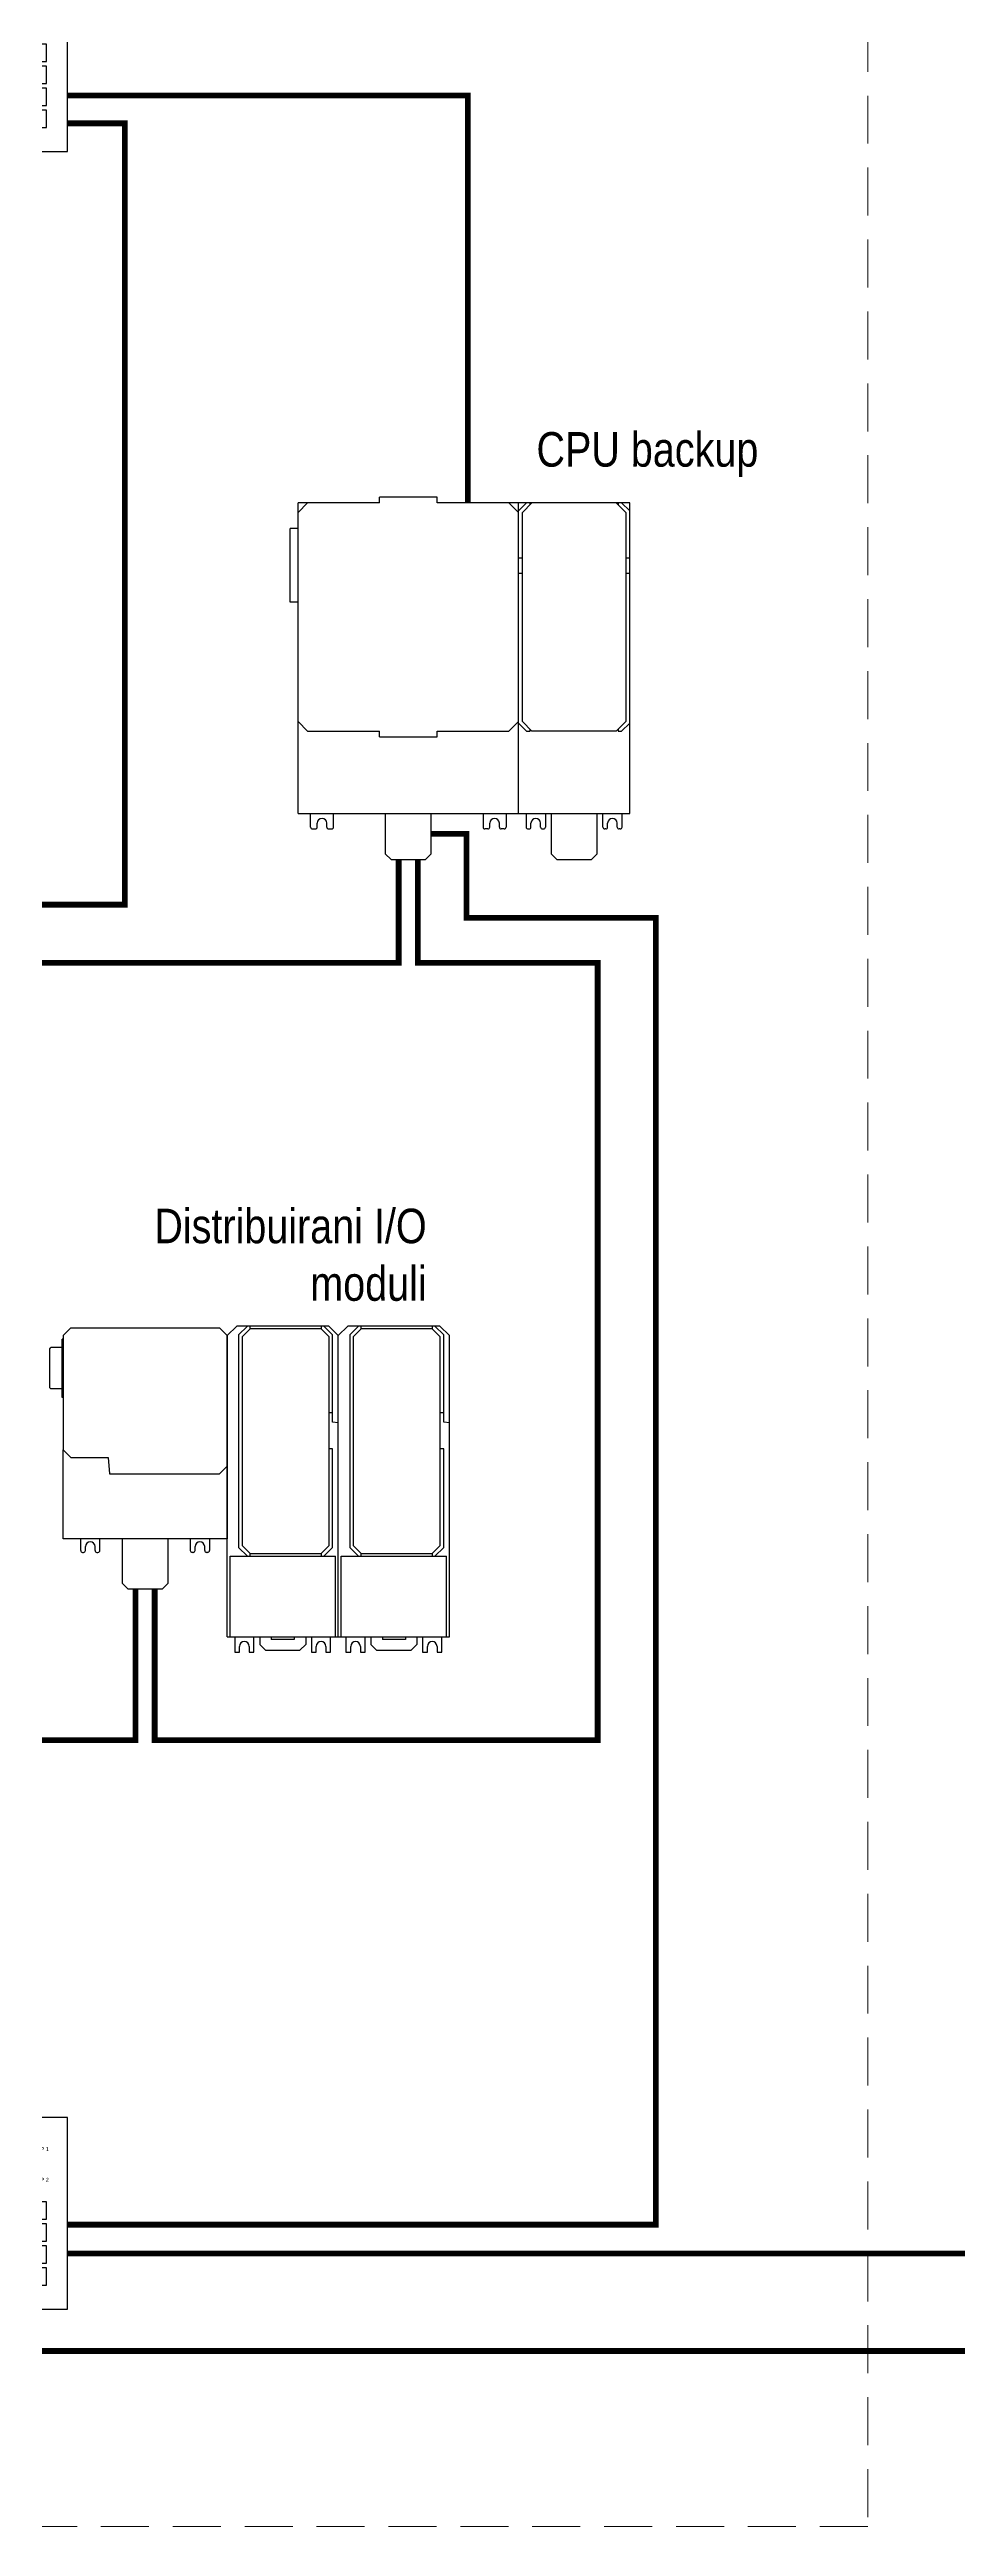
# Model space of a CAD drawing. Header units: inches. Extents: x 67248 to 85686, y -40174 to -31152.
# Drawn here: x 83586 to 84059, y -33762 to -32471 of the extents above; entities that cross this region are included whole.
import ezdxf

# ---------------------------------------------------------------- set-up
doc = ezdxf.new("R2010")
doc.units = ezdxf.units.IN
doc.header["$MEASUREMENT"] = 0
doc.linetypes.add('HIDDEN', pattern=[0.375, 0.25, -0.125])
doc.layers.add('SI-General', color=7, linetype='Continuous', lineweight=5)
doc.layers.add('SI-TOPOLOGY-Ethernet', color=7, linetype='Continuous', lineweight=13, true_color=0x3cf000)
doc.styles.add('OPIS', font='ARIALN.TTF')
doc.styles.get("Standard").update_dxf_attribs({"font": 'arial.ttf'})

# ---------------------------------------------------------------- blocks, each defined once
blk = doc.blocks.new('AC800M-PM857')
at = {"linetype": 'Continuous'}
for p, q in [((-57.5, 157), (-52.5, 162)), ((-57.5, 0), (-57.5, 162)), ((-15, 162), (-57.5, 162)), ((-15, 162), (-15, 165)), ((15, 165), (-15, 165)), ((15, 162), (15, 165)), ((57.5, 162), (15, 162)), ((57.5, 157), (52.5, 162)), ((57.5, 0), (57.5, 162)), ((61.7, 162), (57.5, 157.8)), ((57.5, 0), (57.5, 162)), ((64.5, 162), (57.5, 162)), ((59.5, 157), (64.5, 162)), ((59.5, 48), (59.5, 157)), ((63.5, 161), (63.5, 162)), ((115.5, 162), (64.5, 162)), ((108.5, 162), (113.5, 157)), ((109.5, 162), (109.5, 161)), ((115.5, 157.8), (111.3, 162)), ((113.5, 157), (113.5, 48)), ((115.5, 0), (115.5, 162)), ((115.5, 0), (115.5, 162)), ((-61.6, 110.3), (-61.6, 148.7)), ((-57.5, 148.7), (-61.6, 148.7)), ((57.5, 133.3), (59.5, 133.3)), ((113.5, 133.3), (115.5, 133.3)), ((57.5, 125.3), (59.5, 125.3)), ((113.5, 125.3), (115.5, 125.3)), ((-57.5, 110.3), (-61.6, 110.3)), ((-52.5, 43), (-57.5, 48)), ((-52.5, 43), (-15, 43)), ((-15, 40), (-15, 43)), ((-15, 40), (15, 40)), ((15, 43), (52.5, 43)), ((15, 40), (15, 43)), ((52.5, 43), (57.5, 48)), ((57.5, 47.2), (61.7, 43)), ((59.5, 48), (64.5, 43)), ((61.7, 43), (63.5, 43)), ((63.5, 43), (63.5, 44)), ((108.5, 43), (64.5, 43)), ((108.5, 43), (113.5, 48)), ((109.5, 44), (109.5, 43)), ((109.5, 43), (111.3, 43)), ((111.3, 43), (115.5, 47.2)), ((-57.5, 0), (57.5, 0)), ((-51, -7), (-51, 0)), ((-39, -7), (-39, 0)), ((-12, 0), (-12, -21)), ((12, -21), (12, 0)), ((39, 0), (39, -7)), ((51, 0), (51, -7)), ((57.5, 0), (115.5, 0)), ((61.5, 0), (61.5, -7)), ((71.5, 0), (71.5, -7)), ((74.5, 0), (74.5, -21)), ((98.5, -21), (98.5, 0)), ((101.5, -7), (101.5, 0)), ((111.5, -7), (111.5, 0)), ((-50, -8), (-48.5, -8)), ((-47.5, -7), (-47.5, -5)), ((-42.5, -7), (-42.5, -5)), ((-41.5, -8), (-40, -8)), ((41.5, -8), (40, -8)), ((42.5, -7), (42.5, -5)), ((47.5, -7), (47.5, -5)), ((50, -8), (48.5, -8)), ((62.5, -8), (63, -8)), ((64, -7), (64, -5)), ((69, -7), (69, -5)), ((70, -8), (70.5, -8)), ((103, -8), (102.5, -8)), ((104, -7), (104, -5)), ((109, -7), (109, -5)), ((110.5, -8), (110, -8)), ((-9, -24), (-12, -21)), ((-9, -24), (9, -24)), ((12, -21), (9, -24)), ((77.5, -24), (74.5, -21)), ((77.5, -24), (95.5, -24)), ((98.5, -21), (95.5, -24))]:
    blk.add_line(p, q, dxfattribs=at)
for centre, radius, start, end in [((-50, -7), 1, 180, 270), ((-48.5, -7), 1, 270, 0), ((-45, -5), 2.5, 0, 180), ((-41.5, -7), 1, 180, 270), ((-40, -7), 1, 270, 0), ((40, -7), 1, 180, 270), ((41.5, -7), 1, 270, 0), ((45, -5), 2.5, 0, 180), ((48.5, -7), 1, 180, 270), ((50, -7), 1, 270, 0), ((62.5, -7), 1, 180, 270), ((63, -7), 1, 270, 0), ((66.5, -5), 2.5, 0, 180), ((70, -7), 1, 180, 270), ((70.5, -7), 1, 270, 0), ((102.5, -7), 1, 180, 270), ((103, -7), 1, 270, 0), ((106.5, -5), 2.5, 0, 180), ((110, -7), 1, 180, 270), ((110.5, -7), 1, 270, 0)]:
    blk.add_arc(centre, radius, start, end, dxfattribs=at)
blk = doc.blocks.new('S800 rack')
at = {"linetype": 'Continuous'}
for p, q in [((-43.3, 73.8), (-43.3, 104.2)), ((-42.8, 104.2), (-43.3, 104.2)), ((-38.8, 110), (-42.8, 106)), ((-42.8, 106), (-42.8, 46.5)), ((-38.8, 110), (38.8, 110)), ((38.8, 110), (42.8, 106)), ((42.8, 106), (47.8, 111)), ((42.8, 106), (42.8, 0)), ((42.8, -51), (42.8, 106)), ((95.8, 111), (47.8, 111)), ((53.4, 111), (48.8, 106.4)), ((48.8, 106.4), (48.8, -4.4)), ((50.8, 105.6), (54.8, 109.6)), ((50.8, -3.6), (50.8, 105.6)), ((54.8, 109.6), (54.8, 111)), ((91.8, 109.6), (54.8, 109.6)), ((91.8, 111), (91.8, 109.6)), ((91.8, 109.6), (95.8, 105.6)), ((97.8, 106.4), (93.2, 111)), ((95.8, 111), (100.8, 106)), ((95.8, 105.6), (95.8, 59.2)), ((97.8, 60.9), (97.8, 106.4)), ((100.8, 106), (105.8, 111)), ((100.8, -51), (100.8, 106)), ((100.8, -51), (100.8, 106)), ((153.8, 111), (105.8, 111)), ((111.4, 111), (106.8, 106.4)), ((106.8, 106.4), (106.8, -4.4)), ((108.8, 105.6), (112.8, 109.6)), ((108.8, -3.6), (108.8, 105.6)), ((112.8, 109.6), (112.8, 111)), ((149.8, 109.6), (112.8, 109.6)), ((149.8, 111), (149.8, 109.6)), ((149.8, 109.6), (153.8, 105.6)), ((155.8, 106.4), (151.2, 111)), ((153.8, 111), (158.8, 106)), ((153.8, 105.6), (153.8, 59.2)), ((155.8, 60.9), (155.8, 106.4)), ((158.8, -51), (158.8, 106)), ((158.8, -51), (158.8, 106)), ((-49.7, 99.2), (-49.1, 99.8)), ((-49.7, 78.8), (-49.7, 99.2)), ((-43.3, 99.8), (-49.1, 99.8)), ((-49.7, 78.8), (-49.1, 78.2)), ((-43.3, 78.2), (-49.1, 78.2)), ((-42.8, 73.8), (-43.3, 73.8)), ((95.8, 66), (97.8, 66)), ((153.8, 66), (155.8, 66)), ((95.8, 59.2), (95.8, -3.6)), ((100.8, 60.5), (97.8, 60.9)), ((153.8, 59.2), (153.8, -3.6)), ((158.8, 60.5), (155.8, 60.9)), ((-42.8, 46.5), (-38.8, 42.5)), ((-42.8, 0), (-42.8, 46.4)), ((-38.8, 42.5), (-19.2, 42.5)), ((-19.3, 42.5), (-18.6, 34)), ((97.8, 47), (95.8, 47)), ((97.8, -4.4), (97.8, 47)), ((155.8, 47), (153.8, 47)), ((155.8, -4.4), (155.8, 47)), ((-18.6, 34), (38.8, 34)), ((38.8, 34), (42.8, 38)), ((42.8, 0), (-42.8, 0)), ((-33.6, -6), (-33.6, 0)), ((-23.6, -6), (-23.6, 0)), ((-12, 0), (-12, -23)), ((12, -23), (12, 0)), ((23.6, 0), (23.6, -6)), ((33.6, 0), (33.6, -6)), ((-32.6, -7), (-32.1, -7)), ((-31.1, -6), (-31.1, -4)), ((-26.1, -6), (-26.1, -4)), ((-25.1, -7), (-24.6, -7)), ((25.1, -7), (24.6, -7)), ((26.1, -6), (26.1, -4)), ((31.1, -6), (31.1, -4)), ((32.6, -7), (32.1, -7)), ((44.3, -9), (99.3, -9)), ((44.3, -51), (44.3, -9)), ((48.8, -4.4), (53.4, -9)), ((54.8, -7.6), (50.8, -3.6)), ((54.8, -7.6), (91.8, -7.6)), ((54.8, -9), (54.8, -7.6)), ((95.8, -3.6), (91.8, -7.6)), ((91.8, -7.6), (91.8, -9)), ((93.2, -9), (97.8, -4.4)), ((99.3, -51), (99.3, -9)), ((102.3, -9), (157.3, -9)), ((102.3, -51), (102.3, -9)), ((106.8, -4.4), (111.4, -9)), ((112.8, -7.6), (108.8, -3.6)), ((112.8, -7.6), (149.8, -7.6)), ((112.8, -9), (112.8, -7.6)), ((153.8, -3.6), (149.8, -7.6)), ((149.8, -7.6), (149.8, -9)), ((151.2, -9), (155.8, -4.4)), ((157.3, -51), (157.3, -9)), ((-9, -26), (-12, -23)), ((12, -23), (9, -26)), ((-9, -26), (9, -26)), ((42.8, -51), (100.8, -51)), ((46.8, -51), (46.8, -59)), ((56.8, -59), (56.8, -51)), ((59.8, -51), (59.8, -55)), ((65.8, -51), (65.8, -52.5)), ((77.8, -51), (77.8, -52.5)), ((83.8, -51), (83.8, -55)), ((86.8, -51), (86.8, -59)), ((96.8, -59), (96.8, -51)), ((100.8, -51), (158.8, -51)), ((104.8, -51), (104.8, -59)), ((114.8, -59), (114.8, -51)), ((117.8, -51), (117.8, -55)), ((123.8, -51), (123.8, -52.5)), ((135.8, -51), (135.8, -52.5)), ((141.8, -51), (141.8, -55)), ((144.8, -51), (144.8, -59)), ((154.8, -59), (154.8, -51)), ((46.8, -59), (49.3, -59)), ((49.3, -59), (49.3, -56)), ((54.3, -56), (54.3, -59)), ((54.3, -59), (56.8, -59)), ((59.8, -55), (62.8, -58)), ((62.8, -58), (80.8, -58)), ((77.8, -52.5), (65.8, -52.5)), ((83.8, -55), (80.8, -58)), ((86.8, -59), (89.3, -59)), ((89.3, -59), (89.3, -56)), ((94.3, -56), (94.3, -59)), ((94.3, -59), (96.8, -59)), ((104.8, -59), (107.3, -59)), ((107.3, -59), (107.3, -56)), ((112.3, -56), (112.3, -59)), ((112.3, -59), (114.8, -59)), ((117.8, -55), (120.8, -58)), ((120.8, -58), (138.8, -58)), ((135.8, -52.5), (123.8, -52.5)), ((141.8, -55), (138.8, -58)), ((144.8, -59), (147.3, -59)), ((147.3, -59), (147.3, -56)), ((152.3, -56), (152.3, -59)), ((152.3, -59), (154.8, -59))]:
    blk.add_line(p, q, dxfattribs=at)
for centre, radius, start, end in [((-32.6, -6), 1, 180, 270), ((-32.1, -6), 1, 270, 0), ((-28.6, -4), 2.5, 0, 180), ((-25.1, -6), 1, 180, 270), ((-24.6, -6), 1, 270, 0), ((24.6, -6), 1, 180, 270), ((25.1, -6), 1, 270, 0), ((28.6, -4), 2.5, 0, 180), ((32.1, -6), 1, 180, 270), ((32.6, -6), 1, 270, 0), ((51.8, -56), 2.5, 0, 180), ((91.8, -56), 2.5, 0, 180), ((109.8, -56), 2.5, 0, 180), ((149.8, -56), 2.5, 0, 180)]:
    blk.add_arc(centre, radius, start, end, dxfattribs=at)
blk = doc.blocks.new('ABB NE810')
for p, q in [((52, 100), (0, 100)), ((0, 100), (0, 0)), ((12, 0), (12, 100)), ((33, 92), (15, 92)), ((15, 92), (15, 78)), ((33, 78), (33, 92)), ((52, 0), (52, 100)), ((15, 78), (33, 78)), ((33, 76), (15, 76)), ((15, 76), (15, 62)), ((33, 62), (33, 76)), ((15, 62), (33, 62)), ((27, 56), (15, 56)), ((15, 56), (15, 47)), ((27, 47), (27, 56)), ((41, 56), (29, 56)), ((29, 56), (29, 47)), ((41, 47), (41, 56)), ((15, 47), (27, 47)), ((27, 44.5), (15, 44.5)), ((15, 44.5), (15, 35.5)), ((27, 35.5), (27, 44.5)), ((29, 47), (41, 47)), ((41, 44.5), (29, 44.5)), ((29, 44.5), (29, 35.5)), ((41, 35.5), (41, 44.5)), ((15, 35.5), (27, 35.5)), ((27, 33), (15, 33)), ((15, 33), (15, 24)), ((27, 24), (27, 33)), ((29, 35.5), (41, 35.5)), ((41, 33), (29, 33)), ((29, 33), (29, 24)), ((41, 24), (41, 33)), ((15, 24), (27, 24)), ((27, 21.5), (15, 21.5)), ((15, 21.5), (15, 12.5)), ((27, 12.5), (27, 21.5)), ((29, 24), (41, 24)), ((41, 21.5), (29, 21.5)), ((29, 21.5), (29, 12.5)), ((41, 12.5), (41, 21.5)), ((0, 0), (52, 0)), ((15, 12.5), (27, 12.5)), ((29, 12.5), (41, 12.5))]:
    blk.add_line(p, q)
for centre in [(6, 88), (6, 82), (6, 76), (6, 70), (6, 64), (6, 58)]:
    blk.add_circle(centre, 1)
for s, height, p in [('ABB', 2.8, (1.5, 93.5)), ('SFP 1', 2, (34.5, 82.5)), ('SFP 2', 2, (34.5, 66.5)), ('1', 2, (16, 49.8)), ('2', 2, (30, 49.8)), ('3', 2, (16, 38.3)), ('4', 2, (30, 38.3)), ('5', 2, (16, 26.8)), ('6', 2, (30, 26.8)), ('7', 2, (16, 15.3)), ('8', 2, (30, 15.3))]:
    blk.add_text(s, height=height).set_placement(p)

msp = doc.modelspace()

# ---------------------------------------------------------------- linework, layer by layer
at = {"layer": 'SI-General', "color": 0, "linetype": 'HIDDEN', "ltscale": 100}
msp.add_lwpolyline([(82842, -32307.6), (84012.7, -32307.6), (84012.7, -33762.5), (82842, -33762.5)], close=True, dxfattribs=at)
at = {"layer": 'SI-TOPOLOGY-Ethernet', "const_width": 3}
for points in [[(83595.2, -32495), (83804, -32495), (83804, -32707.4)], [(83595.2, -32509.5), (83625.1, -32509.5), (83625.1, -32916.9), (83452.4, -32916.9), (83452.4, -32877.1)], [(84629.2, -32560.1), (84068, -32560.1), (84068, -33620.1), (83595.2, -33620.1)], [(83785, -32879.9), (83803.4, -32879.9), (83803.4, -32923.7), (83902.1, -32923.7), (83902.1, -33605.1), (83595.2, -33605.1)], [(83028.7, -32893.4), (83028.7, -32947.2), (83768, -32947.2), (83768, -32893.4)], [(84629.2, -32882.9), (84093, -32882.9), (84093, -33671), (83300.5, -33671), (83300.5, -33649.2)], [(83640.7, -33273.6), (83640.7, -33352.5), (83871.8, -33352.5), (83871.8, -32947.2), (83778, -32947.2), (83778, -32893.4)], [(83506, -33265.4), (83506, -33352.5), (83630.7, -33352.5), (83630.7, -33273.6)]]:
    msp.add_lwpolyline(points, dxfattribs=at)

# ---------------------------------------------------------------- block references
for name, p in [('ABB NE810', (83543.2, -32524.2)), ('AC800M-PM857', (83773, -32869.4)), ('S800 rack', (83635.7, -33247.6)), ('ABB NE810', (83543.2, -33649.2))]:
    msp.add_blockref(name, p)

# ---------------------------------------------------------------- texts
at = {"layer": 'SI-General', "color": 0, "char_height": 18, "attachment_point": 3, "style": 'OPIS'}
for s, insert, width in [('{\\C256;CPU backup}', (83955.6, -32670.5), 150.33), ('{\\C256;Distribuirani I/O moduli}', (83782.6, -33075.4), 165.26)]:
    msp.add_mtext(s, dxfattribs=dict(at, insert=insert, width=width))

doc.saveas('drawing.dxf')
